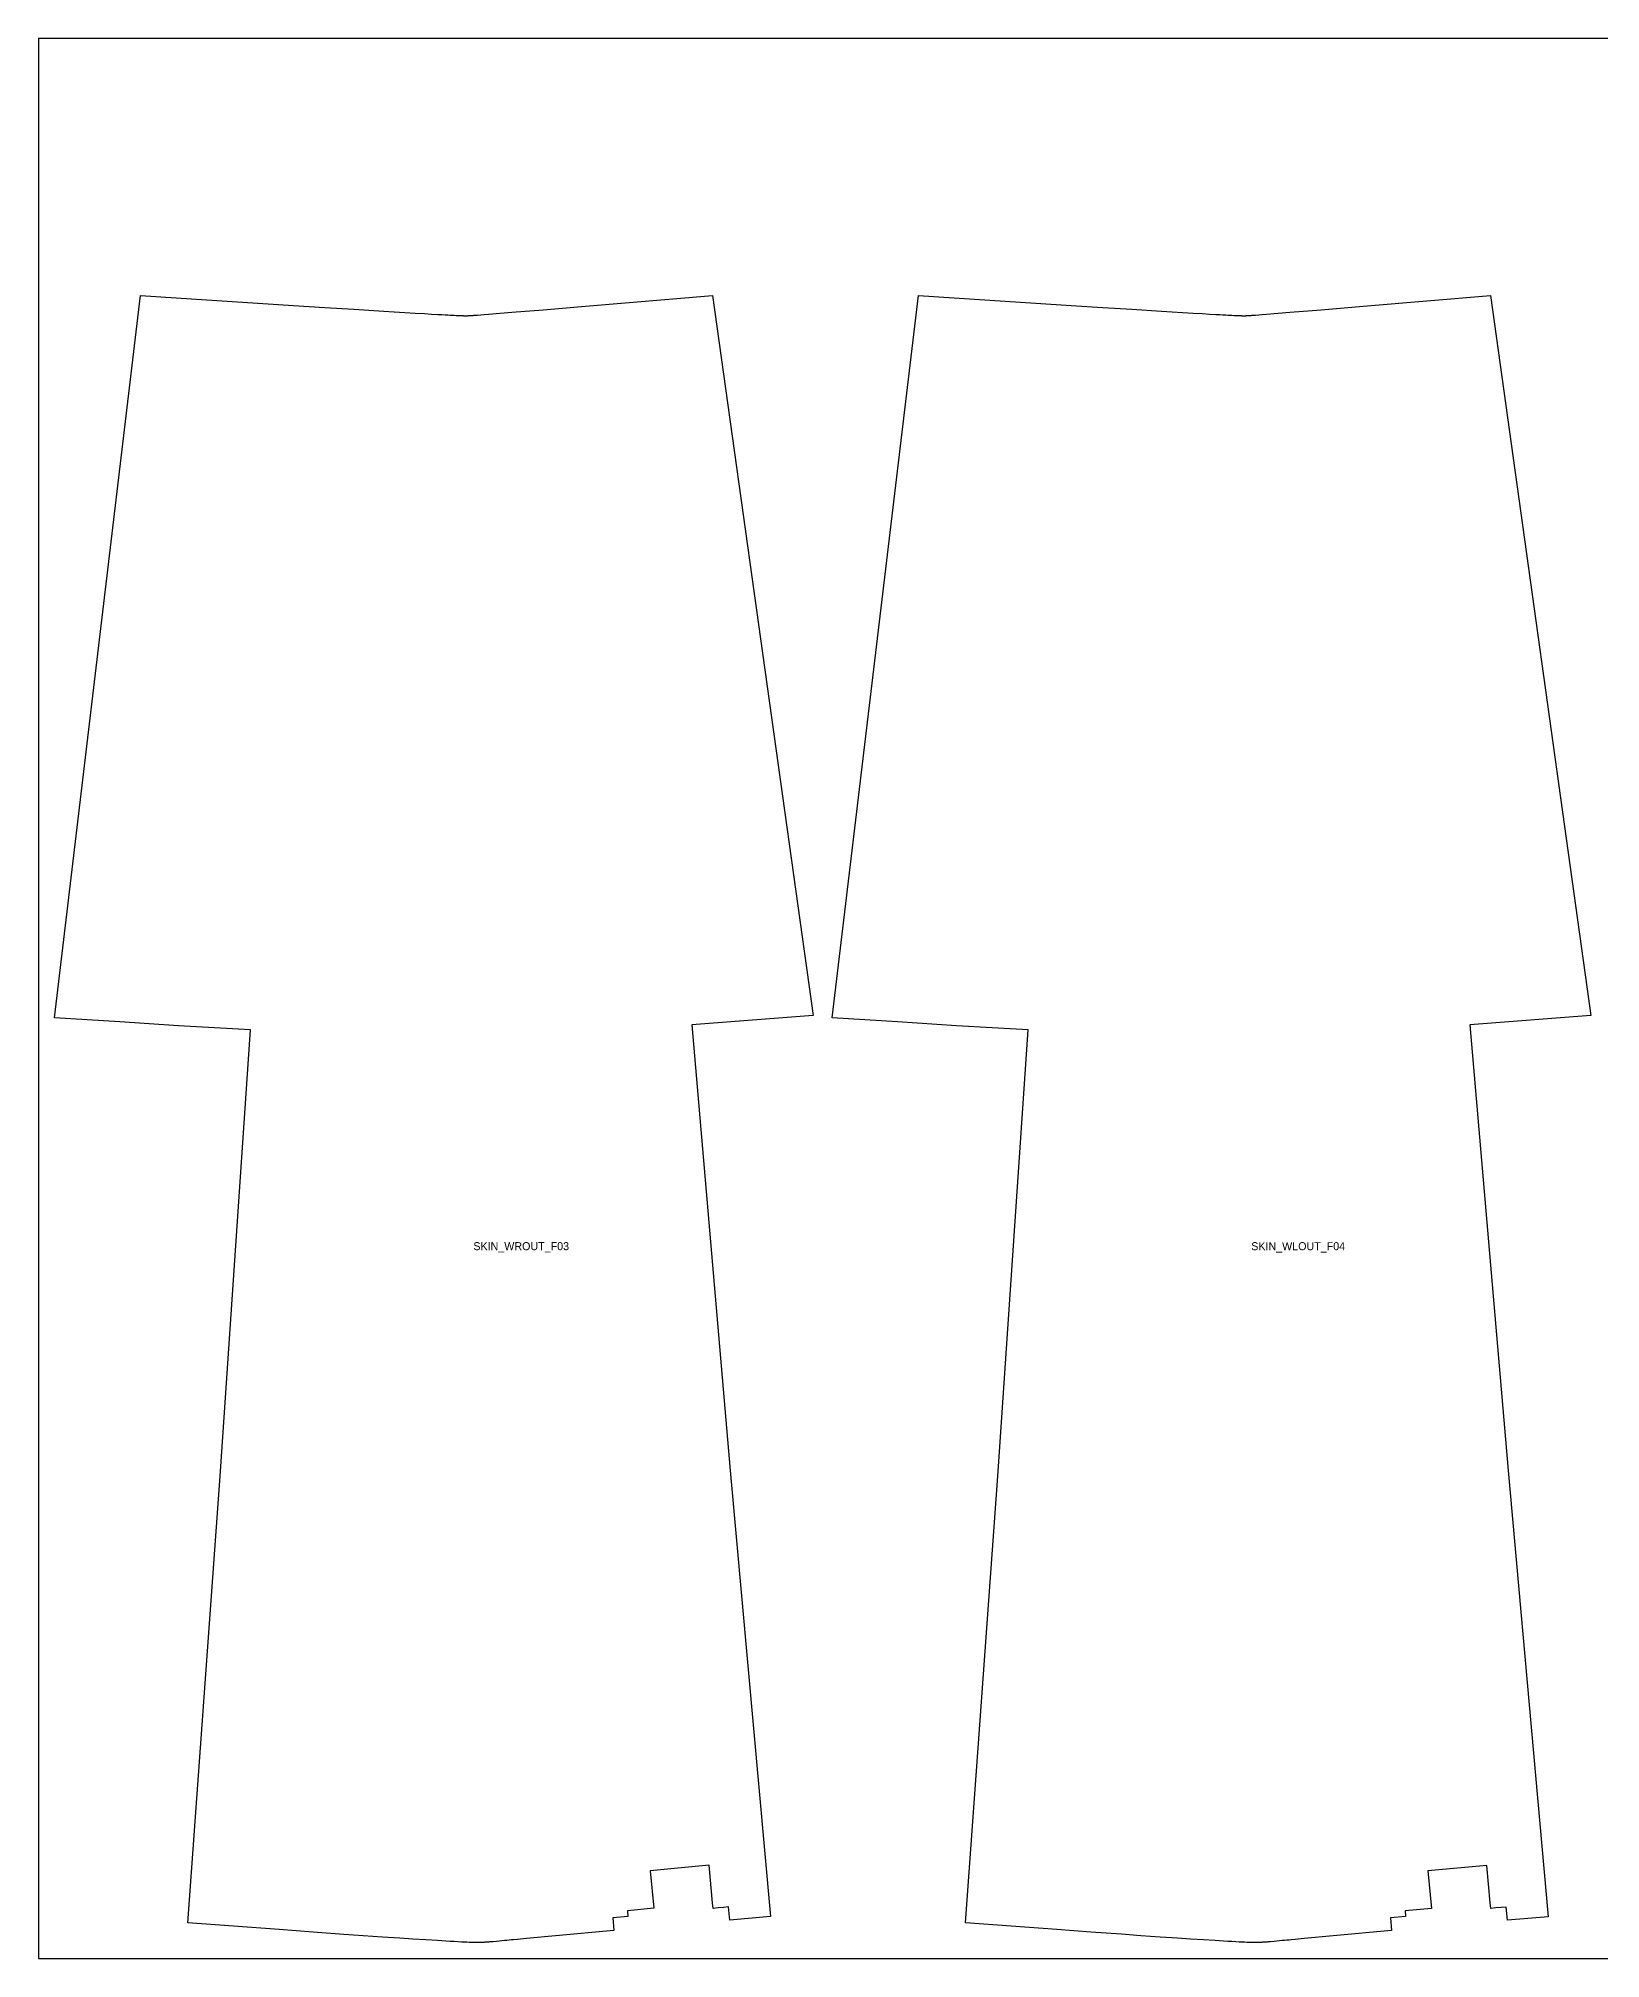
# Model space of a CAD drawing. Header units: millimetres. Extents: x 0 to 1000, y 0 to 600.
# Drawn here: x 0 to 488, y 0 to 600 of the extents above; entities that cross this region are included whole.
import ezdxf

# ---------------------------------------------------------------- set-up
doc = ezdxf.new("R2010")
doc.units = ezdxf.units.MM
for name, color, linetype in [('CUT', 7, 'Continuous'), ('MARK', 3, 'Continuous'), ('STOCK_REFERENCE_DO_NOT_CUT', 8, 'Continuous')]:
    doc.layers.add(name, color=color, linetype=linetype)

msp = doc.modelspace()

# ---------------------------------------------------------------- linework, layer by layer
at = {"layer": 'CUT'}
for points in [[(215.62526, 16.14368), (214.03229, 15.99474), (212.4393, 15.84583), (210.84631, 15.69694), (210.68326, 17.43939), (209.58916, 29.15248), (191.19486, 27.42768), (192.34643, 15.7212), (184.06092, 14.93975), (184.2282, 13.19771), (179.44891, 12.75231), (179.83901, 8.76725), (161.60853, 7.10285), (152.50886, 6.25776), (149.75203, 5.99893), (148.47642, 5.87841), (147.7866, 5.814), (147.09276, 5.74874), (146.39088, 5.68356), (145.6412, 5.61362), (144.79189, 5.53479), (143.12917, 5.37997), (141.9999, 5.27646), (141.64394, 5.24466), (141.28775, 5.21329), (140.96658, 5.18594), (140.70704, 5.16457), (140.52959, 5.15048), (140.35254, 5.13745), (140.15637, 5.12306), (139.90649, 5.1068), (139.54532, 5.08397), (139.26725, 5.06705), (139.09013, 5.05716), (138.87956, 5.04654), (138.50827, 5.02921), (138.28111, 5.0194), (138.1216, 5.01327), (138.00296, 5.00935), (137.8732, 5.00581), (137.75315, 5.00331), (137.64525, 5.0016), (137.53749, 5.00052), (137.42978, 5.00001), (137.32202, 5), (137.21421, 5.00043), (137.10646, 5.00123), (136.96315, 5.00291), (136.80234, 5.00552), (136.64165, 5.00869), (136.42727, 5.01365), (136.18577, 5.02008), (135.8636, 5.02924), (135.38034, 5.04552), (134.56335, 5.07724), (133.83866, 5.10645), (133.02496, 5.143), (132.21179, 5.18191), (131.12706, 5.2383), (129.90931, 5.30435), (128.69792, 5.37247), (124.67579, 5.61075), (121.05413, 5.83683), (116.97314, 6.09638), (112.91332, 6.36352), (107.52484, 6.72708), (101.47772, 7.14768), (95.42888, 7.57724), (85.84772, 8.26582), (75.20049, 9.04144), (60.96279, 10.09772), (46.71679, 11.14443), (56.78225, 150.74079), (66.23132, 290.18658), (55.00157, 290.78534), (43.78445, 291.49521), (25.42435, 292.67875), (5, 294.00057), (31.95103, 519.67685), (43.09685, 518.93163), (54.24283, 518.21231), (68.60267, 517.28742), (79.69438, 516.56392), (89.5513, 515.92161), (98.55745, 515.34464), (107.89222, 514.76897), (111.17625, 514.56409), (114.46077, 514.36705), (117.74452, 514.16664), (120.6634, 513.99184), (122.85248, 513.86249), (124.79875, 513.75245), (126.0964, 513.68405), (127.06944, 513.62896), (127.93398, 513.57801), (128.58278, 513.54511), (129.23172, 513.51432), (129.88083, 513.48365), (130.58166, 513.45265), (131.86368, 513.39978), (132.20576, 513.38603), (132.4338, 513.3773), (132.60486, 513.37115), (132.75696, 513.36608), (132.87104, 513.36288), (132.98515, 513.36029), (133.08658, 513.35787), (133.1626, 513.3561), (133.2386, 513.35447), (133.31463, 513.35306), (133.39072, 513.35204), (133.46684, 513.35145), (133.5431, 513.35111), (133.6196, 513.35114), (133.69627, 513.35149), (133.77408, 513.35208), (133.85292, 513.35322), (133.9316, 513.35474), (134.00998, 513.35651), (134.09678, 513.35882), (134.20391, 513.36221), (134.32301, 513.36675), (134.45534, 513.37221), (134.59827, 513.37867), (134.72897, 513.38513), (134.90318, 513.39437), (135.11232, 513.40618), (135.27054, 513.41567), (135.42863, 513.4255), (135.5866, 513.43549), (135.72837, 513.44453), (135.87015, 513.45429), (136.10789, 513.47098), (136.3256, 513.48677), (136.61571, 513.50826), (137.24082, 513.55441), (139.29768, 513.71345), (140.66902, 513.81912), (147.97953, 514.41453), (157.7256, 515.2299), (170.94031, 516.35334), (210.63329, 519.67685), (242.07398, 294.71006), (204.17264, 291.82004), (216.18875, 152.53734), (228.75926, 13.11546), (216.0141, 11.98456)], [(471.76813, 13.09048), (459.02273, 11.96235), (458.635, 16.12158), (457.04206, 15.97277), (455.44906, 15.82399), (453.85605, 15.67529), (453.6932, 17.41775), (452.60016, 29.13085), (434.20631, 27.40782), (435.35482, 15.7003), (427.06798, 14.92445), (427.23559, 13.18244), (422.45635, 12.73648), (422.84399, 8.75117), (404.61284, 7.09454), (395.51296, 6.25219), (392.75602, 5.9943), (391.48037, 5.87425), (390.79051, 5.81011), (390.09665, 5.7451), (389.39475, 5.68018), (388.64504, 5.61053), (387.79568, 5.53212), (386.13291, 5.37791), (385.0036, 5.27481), (384.64763, 5.24314), (384.29143, 5.2119), (383.97026, 5.18466), (383.71071, 5.16339), (383.53325, 5.14936), (383.3562, 5.1364), (383.16002, 5.12207), (382.91014, 5.10591), (382.54896, 5.0832), (382.27088, 5.06639), (382.09376, 5.05656), (381.88319, 5.04602), (381.5119, 5.02881), (381.28474, 5.01909), (381.12522, 5.01301), (381.00658, 5.00913), (380.87682, 5.00564), (380.75677, 5.00319), (380.64887, 5.00152), (380.54111, 5.00047), (380.4334, 5), (380.32564, 5.00003), (380.21783, 5.0005), (380.11008, 5.00133), (379.96678, 5.00307), (379.80597, 5.00573), (379.64528, 5.00896), (379.43091, 5.01399), (379.18941, 5.02051), (378.86725, 5.02979), (378.384, 5.04624), (377.56703, 5.07825), (376.84237, 5.1077), (376.02869, 5.14454), (375.21554, 5.18373), (374.13085, 5.2405), (372.91315, 5.30699), (371.70182, 5.37553), (367.67988, 5.61515), (364.05842, 5.84246), (359.97765, 6.10329), (355.91803, 6.37172), (350.52981, 6.73695), (344.48303, 7.1595), (338.43452, 7.59096), (328.85388, 8.28224), (318.20713, 9.06097), (303.96999, 10.12144), (289.72445, 11.17109), (299.83422, 150.75962), (309.30543, 290.19124), (298.07571, 290.78641), (286.85859, 291.4954), (268.49842, 292.67777), (248.074, 293.99842), (275.01886, 519.67566), (286.1647, 518.93058), (297.3107, 518.21132), (311.67055, 517.28651), (322.76229, 516.5631), (332.61925, 515.92086), (341.62544, 515.34393), (350.96024, 514.76825), (354.24429, 514.56337), (357.52883, 514.36632), (360.81258, 514.16591), (363.73148, 513.99111), (365.92057, 513.86175), (367.86684, 513.75172), (369.1645, 513.68331), (370.13755, 513.62821), (371.00209, 513.57728), (371.6509, 513.54437), (372.29984, 513.51357), (372.94896, 513.4829), (373.64979, 513.45189), (374.93181, 513.39902), (375.27389, 513.38528), (375.50193, 513.37654), (375.67299, 513.37039), (375.82509, 513.36532), (375.93917, 513.36212), (376.05329, 513.35953), (376.15471, 513.35711), (376.23073, 513.35534), (376.30673, 513.35371), (376.38277, 513.3523), (376.45885, 513.35128), (376.53498, 513.35068), (376.61124, 513.35035), (376.68773, 513.35038), (376.76441, 513.35073), (376.84221, 513.35131), (376.92105, 513.35245), (376.99973, 513.35397), (377.07811, 513.35574), (377.16492, 513.35805), (377.27205, 513.36144), (377.39115, 513.36598), (377.52347, 513.37144), (377.66641, 513.3779), (377.7971, 513.38436), (377.97131, 513.3936), (378.18046, 513.40541), (378.33867, 513.4149), (378.49677, 513.42473), (378.65474, 513.43471), (378.79651, 513.44375), (378.93828, 513.45351), (379.17603, 513.4702), (379.39374, 513.48598), (379.68384, 513.50748), (380.30896, 513.55362), (382.36582, 513.71264), (383.73716, 513.81831), (391.04768, 514.41367), (400.79375, 515.22896), (414.00846, 516.35231), (453.70147, 519.67566), (485.14798, 294.70937), (447.24737, 291.81466), (459.24181, 152.51794)]]:
    msp.add_lwpolyline(points, close=True, dxfattribs=at)
at = {"layer": 'STOCK_REFERENCE_DO_NOT_CUT'}
msp.add_lwpolyline([(0, 0), (1000, 0), (1000, 600), (0, 600)], close=True, dxfattribs=at)

# ---------------------------------------------------------------- texts
at = {"layer": 'MARK'}
for s, p in [('SKIN_WROUT_F03', (135.9094, 221.36196)), ('SKIN_WLOUT_F04', (378.97201, 221.35459))]:
    msp.add_text(s, height=2.5, dxfattribs=at).set_placement(p)

doc.saveas('drawing.dxf')
